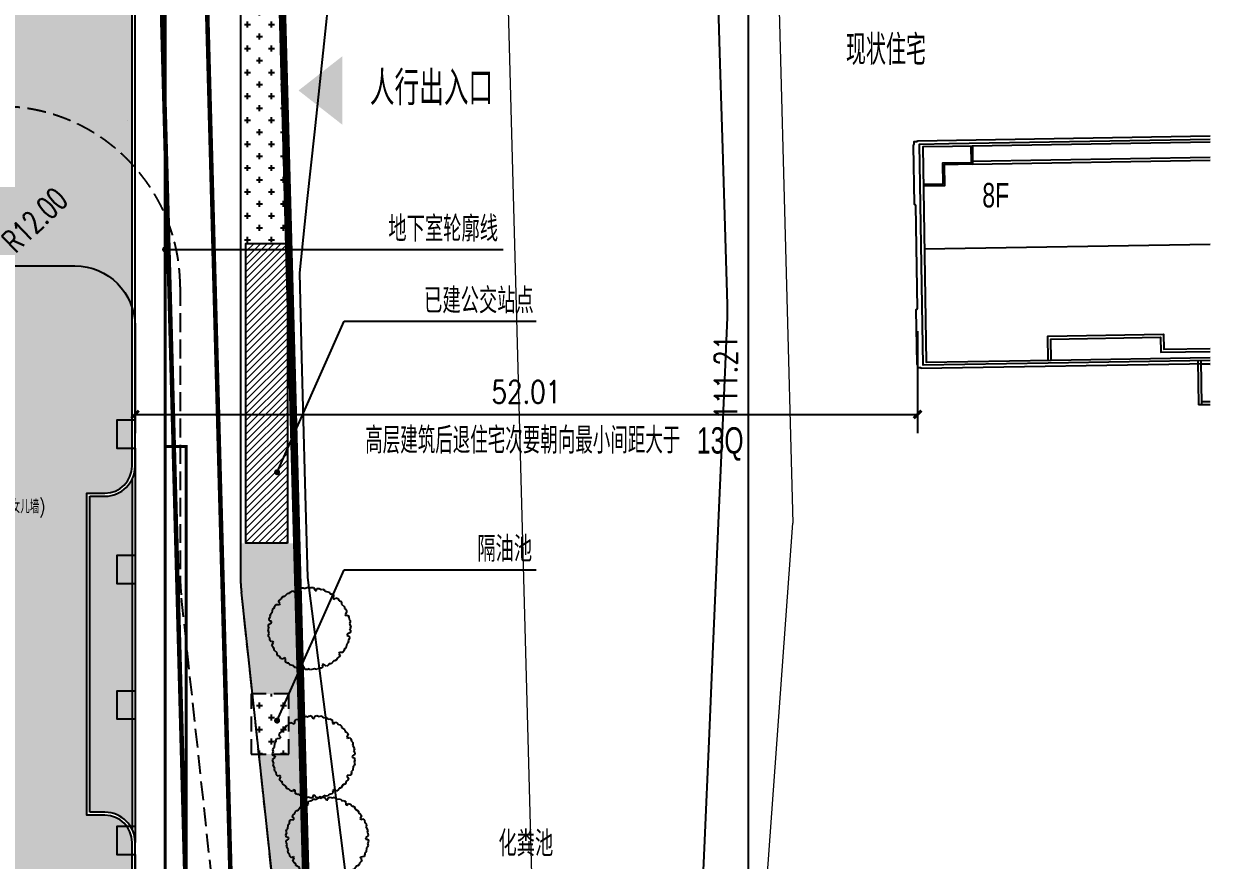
# Model space of a CAD drawing. Header units: metres. Extents: x 71066629 to 71645179, y 84793221 to 85208804.
# Drawn here: x 71451394 to 71530255, y 85048770 to 85104347 of the extents above; entities that cross this region are included whole.
import ezdxf

# ---------------------------------------------------------------- set-up
doc = ezdxf.new("R2010")
doc.units = ezdxf.units.M
doc.header["$LTSCALE"] = 1000
for name, pattern in [('ACAD_ISO04W100', [30, 24, -3, 0, -3]), ('CENTER', [50.800000000000004, 31.75, -6.35, 6.35, -6.35]), ('DASH', [0.35, 0.25, -0.1]), ('DASHED', [19.049999999999997, 12.7, -6.35]), ('DASHEDX2', [1.5, 1, -0.5]), ('HIDDENX2', [19.049999999999997, 12.7, -6.35])]:
    doc.linetypes.add(name, pattern=pattern)
for name, color, linetype in [('A_N_DIM_LEAD', 3, 'Continuous'), ('A_N_PUB_TEXT', 7, 'Continuous'), ('A_OTHER_MEMBER', 134, 'Continuous'), ('A_SITEP_PLANT', 85, 'Continuous'), ('A_SITEP_TEX_1', 7, 'Continuous'), ('A_SITEP_TEX_2', 7, 'Continuous'), ('G-ANNO-DIMS', 3, 'Continuous'), ('G-ANNO-TEXT', 7, 'Continuous'), ('G-BLDG-EXTG', 48, 'Continuous'), ('G-BLDG-HIGH', 1, 'Continuous'), ('G-BLDG-MULT', 1, 'Continuous'), ('G-BLDG-OTLN', 2, 'Continuous'), ('G-BLDG-ROOF', 34, 'Continuous'), ('G-BSMT-OTLN', 5, 'HIDDENX2'), ('G-FRIE-FLWL', 6, 'Continuous'), ('G-PLTG', 105, 'Continuous'), ('G-SDWK', 157, 'Continuous'), ('G-SITE-PROP', 1, 'Continuous'), ('G-STRU', 134, 'Continuous'), ('G-设施-EXTG', 40, 'Continuous'), ('G_H_252', 252, 'Continuous'), ('G_H_253', 253, 'Continuous'), ('G_N_GUIDES', 3, 'DASH'), ('PUB_DIM', 3, 'Continuous'), ('PUB_TEXT', 7, 'Continuous')]:
    doc.layers.add(name, color=color, linetype=linetype)
for name, color, linetype, lineweight in [('G-PATT-251', 251, 'Continuous', 13), ('G-ROAD-CNTR', 24, 'DASHED', 13), ('G-ROAD-市政', 1, 'Continuous', 13)]:
    doc.layers.add(name, color=color, linetype=linetype, lineweight=lineweight)
doc.styles.add('_TCH_DIM', font='SIMPLEX', dxfattribs={"bigfont": 'GBCBIG'})
doc.styles.add('dim_font', font='SIMPLEX.shx', dxfattribs={"width": 0.8})
doc.styles.add('GAD A', font='$ gad e.shx', dxfattribs={"width": 0.7, "bigfont": '$ gad c.shx'})
doc.styles.add('HZ1', font='simhei.ttf', dxfattribs={"width": 0.8})
doc.dimstyles.new('DIMN500', dxfattribs={"dimscale": 5, "dimtxt": 300, "dimasz": 100, "dimexe": 250, "dimexo": 300, "dimgap": 150, "dimtad": 1, "dimdec": 0, "dimzin": 0, "dimdsep": 46, "dimtxsty": 'dim_font', "dimblk": 'ARCHTICK', "dimcen": 0.09, "dimclrt": 7, "dimazin": 2, "dimtfac": 1, "dimtdec": 0, "dimtix": 1, "dimtmove": 2, "dimatfit": 3, "dimldrblk": 'ARCHTICK', "dimtolj": 1, "dimtzin": 0, "dimarcsym": 0})
pattern_1 = [(0, (0, 0), (793.75, 793.75), [396.875, -1190.625]), (90, (198.4375, -198.4375), (-793.75, 793.75), [396.875, -1190.625])]

# ---------------------------------------------------------------- blocks, each defined once
blk = doc.blocks.new('A$C237376EB')
at = {"layer": 'G-ROAD-CNTR', "linetype": 'ACAD_ISO04W100'}
blk.add_line((904.5850735462882, 755.837459716), (914.4131500020885, 392.261583215397), dxfattribs=at)
at = {"layer": 'G-ROAD-市政', "linetype": 'Continuous'}
for p, q in [((923.3174815023231, 728.9862976131117), (925.2090100149508, 659.0118585665186)), ((890.3286815670726, 728.1260252455977), (895.3208081107587, 543.4493194951065)), ((923.0207605612086, 628.9417477531533), (925.2090100149508, 659.0118585665186))]:
    blk.add_line(p, q, dxfattribs=at)
blk = doc.blocks.new('20130417-2#')
at = {"layer": 'G_H_252', "linetype": 'ByBlock'}
blk.add_hatch(color=256, dxfattribs=at).paths.add_polyline_path([(-26500.00000000373, 79699.99999999988, -0.4142135623730951), (-24300.00000000373, 77499.99999999988), (-24300.00000000373, 43999.99999999989, 0.414213562373095), (-22500.00000000373, 42199.99999999989), (-21299.99999969079, 42199.99999999989), (-21299.9999996908, 20799.99999999988), (-22500.00000000373, 20799.99999999988, 0.414213562373095), (-24300.00000000373, 18999.99999999988), (-24300.00000000373, 9099.99999999594), (-16299.99999999814, 9099.99999999594), (-16299.99999999814, 9939.999999995925), (-5699.999999998137, 9939.999999995925), (-5699.999999998137, 9099.999999995925), (1299.999999996289, 9099.99999999591), (1299.999999996275, 18999.99999999988, 0.414213562373095), (-500.0000000037253, 20799.99999999988), (-1700.00000031665, 20799.99999999988), (-1700.00000031665, 42199.99999999989), (-500.0000000037253, 42199.99999999989, 0.414213562373095), (1299.999999996275, 43999.99999999989), (1299.999999996275, 103499.9999999999, 0.414213562373095), (-500.0000000037253, 105299.9999999999), (-23900, 105299.9999999999, 0.414213562373095), (-25700, 103499.9999999999), (-25700, 102299.9999999999), (-56100, 102299.9999999999), (-56100, 103499.9999999999, 0.414213562373095), (-57900, 105299.9999999999), (-126400.0000000005, 105299.9999999999), (-126400.0000000005, 98300.00000000047), (-125159.9999999954, 98300.00000000047), (-125159.9999999958, 87699.99999999965), (-126400.0000000005, 87699.99999999988), (-126400.0000000005, 79699.99999999988)])
at = {"layer": 'G_H_253'}
h = blk.add_hatch(color=256, dxfattribs=at)
h.dxf.hatch_style = 1
h.paths.add_polyline_path([(-21499.9999996908, 41999.99999999989), (-22500.00000000373, 41999.99999999989, -0.2874919409686587), (-24300.00000000373, 43128.22021129175), (-24300.00000000419, 19871.77978870706, -0.2874919409688029), (-22500.00000000373, 20999.99999999988), (-21499.9999996908, 20999.99999999988)])
h.paths.add_polyline_path([(1299.999999996275, 43128.22021129175, -0.2874919409686587), (-500.0000000037253, 41999.99999999989), (-1500.000000316653, 41999.99999999989), (-1500.00000031665, 20999.99999999988), (-500.0000000037253, 20999.99999999988, -0.2874919409686587), (1299.999999996275, 19871.77978870802)])
h.paths.add_polyline_path([(-16099.99999999814, 9739.999999995925), (-16099.99999999814, 8899.999999995925), (-24300.00000000373, 8899.99999999593), (-24300.00000000373, 499.9999999998836, 0.414213562373095), (-22500.00000000373, -1300.000000000117), (-500.0000000037253, -1300.000000000117, 0.414213562373095), (1299.999999996275, 499.9999999998836), (1299.999999996275, 8899.999999995925), (-5899.999999998137, 8899.99999999593), (-5899.999999998137, 9739.999999995925)])
at = {"layer": 'G-BLDG-OTLN'}
blk.add_lwpolyline([(-20505.00000007451, 57299.99687513709), (-2494.999999940396, 57300, -0.4134804129140125), (1500, 53305.00000008941), (1500, 47050), (299.9999999254942, 47050), (300, 45200), (1500, 45200), (1500, 38050), (299.9999999254942, 38050), (300, 36200), (1500, 36200), (1499.999999925494, 29050), (299.9999998509884, 29050), (299.9999999254942, 27200), (1499.999999925494, 27200), (1499.999999925494, 20050), (299.9999998509884, 20050), (299.9999999254942, 18200), (1499.999999925494, 18200), (1499.999999925494, 11050)], format="xyb", dxfattribs=at)
blk.add_lwpolyline([(1500, 44000), (1500, 38050), (299.9999999254942, 38050), (300, 36200), (1500, 36200), (1499.999999925494, 29050), (299.9999998509884, 29050), (299.9999999254942, 27200), (1499.999999925494, 27200), (1499.999999925494, 20050), (1202.20445305109, 20050)], dxfattribs=at)
at = {"layer": 'G-BLDG-ROOF'}
for p, q in [((1499.999999996275, 43999.99999999989), (1499.999999996275, 103499.9999999999)), ((1499.999999996275, 43999.99999999989), (1499.999999996275, 18999.99999999988)), ((1299.999999996275, 43128.2202112918), (1299.999999996275, 19871.77978870826)), ((-1500.00000031665, 20999.99999999988), (-1500.00000031665, 41999.99999999989)), ((-1500.00000031665, 41999.99999999989), (-500.0000000037253, 41999.99999999989)), ((-500.0000000037253, 20999.99999999988), (-1500.00000031665, 20999.99999999988)), ((1499.999999996275, 499.9999999998836), (1499.999999996275, 18999.99999999988))]:
    blk.add_line(p, q, dxfattribs=at)
blk.add_lwpolyline([(-22500.00000000373, -1300.000000000117), (-500.0000000037253, -1300.000000000117, 0.414213562373095), (1299.999999996275, 499.9999999998836), (1299.999999996275, 18999.99999999988, 0.414213562373095), (-500.0000000037253, 20799.99999999988), (-1700.00000031665, 20799.99999999988), (-1700.00000031665, 42199.99999999989), (-500.0000000037253, 42199.99999999989, 0.414213562373095), (1299.999999996275, 43999.99999999989), (1299.999999996275, 103499.9999999999, 0.414213562373095), (-500.0000000037253, 105299.9999999999), (-23900, 105299.9999999999, 0.414213562373095)], format="xyb", dxfattribs=at)
for centre, start, end in [((-500.0000000037253, 43999.99999999989), 270, 0), ((-500.0000000037253, 18999.99999999988), 0, 90)]:
    blk.add_arc(centre, 2000, start, end, dxfattribs=at)
at = {"layer": 'PUB_TEXT', "style": '_TCH_DIM', "width": 0.7058823529411765}
blk.add_text('35.200(楼梯间女儿墙)', height=892.5, dxfattribs=at).set_placement((-11991.55945797498, 40865.00000000163))
blk = doc.blocks.new('BRANCHD', base_point=(0.5, 0.5))
for p, q in [((0.9505596254410227, 0.743297436128509), (0.9314632446002771, 0.7538736432298557)), ((0.9620405252218217, 0.6940026134366691), (0.9505596254410227, 0.743297436128509)), ((0.9742183128197739, 0.6874965599933831), (0.9620405252218217, 0.6940026134366691)), ((0.9697365129869726, 0.5872572432749065), (0.9936420849502089, 0.5940171824764761)), ((0.9865236434099081, 0.6682046705638996), (0.9742183128197739, 0.6874965599933831)), ((0.9820690817241038, 0.647302361335638), (0.9865236434099081, 0.6682046705638996)), ((0.9972671223133035, 0.6196268809602271), (0.9820690817241038, 0.647302361335638)), ((0.9936420849502089, 0.5940171824764761), (0.9972671223133035, 0.6196268809602271)), ((0.9697365129869726, 0.5708106159599874), (0.9697365129869726, 0.5872572432749065)), ((1.008048233500921, 0.5502635966295678), (0.9697365129869726, 0.5708106159599874)), ((0.9984505427080577, 0.5038736432298557), (1.008135802567131, 0.5200449615237905)), ((1.008135802567131, 0.5200449615237905), (1.008048233500921, 0.5502635966295678))]:
    blk.add_line(p, q)
blk = doc.blocks.new('A$C203C35CE')
at = {"layer": 'A_SITEP_PLANT', "extrusion": (0, 0, -1), "yscale": 2981.739130434784, "zscale": -2981.739130434782}
for xscale, rotation in [(2981.739130434763, 60.00000000017639), (2981.739130434794, 30.00000000017586), (2981.739130434784, 90), (2981.739130434769, 120.0000000001762), (2981.739130434778, 150.0000000001759), (2981.739130434778, 330.0000000001759), (2981.739130434755, 180.0000000001761), (2981.739130434769, 300.0000000001762), (2981.739130434794, 210.0000000001759), (2981.739130434784, 270), (2981.739130434763, 240.0000000001764)]:
    blk.add_blockref('BRANCHD', (-1526.186619581713, 1526.186955187266), dxfattribs=dict(at, xscale=xscale, rotation=rotation))
at = {"layer": 'A_SITEP_PLANT', "extrusion": (0, 0, -1), "xscale": 2981.739130434755, "yscale": 2981.739130434784, "zscale": -2981.739130434782}
blk.add_blockref('BRANCHD', (-1526.186619581713, 1526.186955187266), dxfattribs=at)
blk = doc.blocks.new('_ARCHTICK')
at = {"color": 0, "linetype": 'ByBlock', "const_width": 0.4}
blk.add_lwpolyline([(-0.5, -0.5), (0.5, 0.5)], dxfattribs=at)
blk = doc.blocks.new('*D31')
at = {"layer": 'Defpoints', "color": 0, "transparency": 16777216}
for p in [(71460380.78908776, 85136459.32600382), (71499553.58722974, 85136459.32600382), (71460380.78908776, 85025244.68210135)]:
    blk.add_point(p, dxfattribs=at)
at = {"layer": 'G-ANNO-DIMS', "color": 0, "lineweight": -2, "transparency": 16777216}
for p, q in [((71461880.78908776, 85136459.32600382), (71500803.58722974, 85136459.32600382)), ((71499553.58722974, 85025244.68210135), (71499553.58722974, 85136459.32600382)), ((71461880.78908776, 85025244.68210135), (71500803.58722974, 85025244.68210135))]:
    blk.add_line(p, q, dxfattribs=at)
at = {"layer": 'G-ANNO-DIMS', "color": 0, "lineweight": -2, "transparency": 16777216, "xscale": 500, "yscale": 500, "zscale": 500}
for p, rotation in [((71499553.58722974, 85136459.32600382), 90), ((71499553.58722974, 85025244.68210135), 270)]:
    blk.add_blockref('_ARCHTICK', p, dxfattribs=dict(at, rotation=rotation))
at = {"layer": 'G-ANNO-DIMS', "color": 7, "transparency": 16777216, "insert": (71498053.58722973, 85080852.00405261), "char_height": 1500, "attachment_point": 5, "rotation": 90, "style": 'dim_font'}
blk.add_mtext('\\A1;111.21', dxfattribs=at)
blk = doc.blocks.new('*D150')
at = {"layer": 'Defpoints', "color": 0, "transparency": 16777216}
for p in [(71458791.48518659, 85085413.22760043), (71510805.5900188, 85085413.22760043), (71510805.5900188, 85078387.8512686)]:
    blk.add_point(p, dxfattribs=at)
at = {"layer": 'G-ANNO-DIMS', "color": 0, "lineweight": -2, "transparency": 16777216}
for p, q in [((71458791.48518659, 85083913.22760043), (71458791.48518659, 85077137.8512686)), ((71510805.5900188, 85083913.22760043), (71510805.5900188, 85077137.8512686)), ((71458791.48518659, 85078387.8512686), (71510805.5900188, 85078387.8512686))]:
    blk.add_line(p, q, dxfattribs=at)
at = {"layer": 'G-ANNO-DIMS', "color": 0, "lineweight": -2, "transparency": 16777216, "xscale": 500, "yscale": 500, "zscale": 500, "rotation": 180}
blk.add_blockref('_ARCHTICK', (71458791.48518659, 85078387.8512686), dxfattribs=at)
at = {"layer": 'G-ANNO-DIMS', "color": 0, "lineweight": -2, "transparency": 16777216, "xscale": 500, "yscale": 500, "zscale": 500}
blk.add_blockref('_ARCHTICK', (71510805.5900188, 85078387.8512686), dxfattribs=at)
at = {"layer": 'G-ANNO-DIMS', "color": 7, "transparency": 16777216, "insert": (71484798.5376027, 85079887.8512686), "char_height": 1500, "attachment_point": 5, "style": 'dim_font'}
blk.add_mtext('\\A1;52.01', dxfattribs=at)

msp = doc.modelspace()

# ---------------------------------------------------------------- hatches: boundary and pattern name
at = {"layer": 'A_SITEP_TEX_2'}
msp.add_hatch(color=256, dxfattribs=at).paths.add_polyline_path([(71472572.19758663, 85097635.3620385), (71469657.21959992, 85099912.4817402), (71472572.19758663, 85102189.6014419)])
at = {"layer": 'G-PATT-251'}
h = msp.add_hatch(dxfattribs=at)
h.set_pattern_fill('ANSI31', color=256, scale=200, style=0)
h.set_pattern_definition([(45, (0, 0), (-224.5064030267288, 224.5064030267288), [])])
h.paths.add_polyline_path([(71468916.81641205, 85069826.7976195), (71466161.27862115, 85069826.7976195), (71466161.27862115, 85089748.74696477), (71468916.81641205, 85089748.74696477)])
at = {"layer": 'G-PLTG'}
h = msp.add_hatch(dxfattribs=at)
h.set_pattern_fill('CROSS', color=256, scale=500, style=0)
h.set_pattern_definition(pattern_1)
h.paths.add_polyline_path([(71468440.30761719, 85110569.30541992), (71468338.9449424, 85114319.51925044), (71465791.59566489, 85114319.51925044), (71465791.59566489, 85089781.41624086), (71468999.9909171, 85089868.1446403)])
h = msp.add_hatch(dxfattribs=at)
h.set_pattern_fill('CROSS', color=256, scale=500, style=0)
h.set_pattern_definition(pattern_1)
edge = h.paths.add_edge_path()
edge.add_line((71466592.42817049, 85059819.2014556), (71469009.60991117, 85059819.2014556))
edge.add_line((71469009.60991117, 85059819.2014556), (71469009.60991117, 85055819.2014556))
edge.add_line((71469009.60991117, 85055819.2014556), (71467024.8625705, 85055819.2014556))
edge.add_line((71467024.8625705, 85055819.2014556), (71469188.90907055, 85035801.86241008))
edge.add_arc((71453188.90907057, 85035801.86241007), 15999.99999999253, -90.00000000005338, 5.331912689143792e-11, ccw=False)
edge.add_line((71453188.90907055, 85019801.86241008), (71438269.29480879, 85020841.455079))
edge.add_arc((71439157.27262683, 85036772.196837), 15955.47045891121, 207.2794071849511, 266.8096408102111, ccw=False)
edge.add_line((71424976.33736861, 85029459.32375132), (71421191.4851866, 85029459.32375132))
edge.add_line((71421191.4851866, 85029459.32375132), (71421191.48518662, 85046164.93672962))
edge.add_line((71421191.48518662, 85046164.93672962), (71415463.55227886, 85045257.7212818))
edge.add_line((71415463.55227886, 85045257.7212818), (71418514.02434719, 85025997.79864018))
edge.add_line((71418514.02434719, 85025997.79864018), (71397772.56919466, 85022712.67487432))
edge.add_line((71397772.56919466, 85022712.67487432), (71394487.44542885, 85043454.13002683))
edge.add_line((71394487.44542885, 85043454.13002683), (71381776.94051735, 85041440.98382367))
edge.add_line((71381776.94051735, 85041440.98382367), (71385250.26442328, 85019511.27971354))
edge.add_line((71385250.26442328, 85019511.27971354), (71470926.02539062, 85018614.99023438))
edge.add_line((71470926.02539062, 85018614.99023438), (71470133.42166016, 85047938.46717873))
edge.add_line((71470133.42166016, 85047938.46717873), (71469591.60909502, 85067976.36384267))
edge.add_line((71469591.60909502, 85067976.36384267), (71469541.5851835, 85069826.7976195))
edge.add_line((71469541.5851835, 85069826.7976195), (71465791.5956649, 85069826.7976195))
edge.add_line((71465791.5956649, 85069826.7976195), (71465791.5956649, 85067873.63574833))
edge.add_line((71465791.5956649, 85067873.63574833), (71465861.11172123, 85066583.84783179))
edge.add_line((71465861.11172123, 85066583.84783179), (71466592.42817049, 85059819.2014556))
h = msp.add_hatch(dxfattribs=at)
h.set_pattern_fill('CROSS', color=256, scale=500, style=0)
h.set_pattern_definition(pattern_1)
h.paths.add_polyline_path([(71469009.60991117, 85059819.2014556), (71466592.42817049, 85059819.2014556), (71467047.79126589, 85055607.11198841), (71469009.60991117, 85055819.2014556)])

# ---------------------------------------------------------------- linework, layer by layer
at = {"layer": 'A_N_DIM_LEAD'}
for p, q in [((71468235.14397968, 85074551.97952084), (71472689.16791755, 85084580.79450108)), ((71472689.16791755, 85084580.79450108), (71485453.28721376, 85084580.79450108)), ((71468235.14397968, 85058047.14007226), (71472689.16791755, 85068075.9550525)), ((71472689.16791755, 85068075.9550525), (71485453.28721376, 85068075.9550525))]:
    msp.add_line(p, q, dxfattribs=at)
at = {"layer": 'A_N_DIM_LEAD', "const_width": 200}
for points in [[(71468194.55469257, 85074460.5874546, 1), (71468275.7332668, 85074643.37158708, 1)], [(71468194.55469257, 85057955.74800602, 1), (71468275.7332668, 85058138.5321385, 1)]]:
    msp.add_lwpolyline(points, format="xyb", close=True, dxfattribs=at)
at = {"layer": 'G-ANNO-DIMS'}
for p, q in [((71460791.58164701, 85089351.7781319), (71474989.64888026, 85089351.7781319)), ((71474989.64888026, 85089351.7781319), (71483263.08054444, 85089351.7781319))]:
    msp.add_line(p, q, dxfattribs=at)
at = {"layer": 'G-ANNO-DIMS', "const_width": 200}
msp.add_lwpolyline([(71460691.58164701, 85089351.7781319, 1), (71460891.58164701, 85089351.7781319, 1)], format="xyb", close=True, dxfattribs=at)
at = {"layer": 'G-BLDG-EXTG'}
for p, q in [((71514358.32379603, 85095211.49496396), (71530254.49434827, 85095474.42463693)), ((71514461.61775488, 85095013.176134), (71530254.49409764, 85095274.39727539)), ((71512463.545112, 85094880.11345242), (71512563.53143504, 85094881.76727031)), ((71512660.21012227, 85095083.39373612), (71512661.86394016, 85094983.40741223)), ((71514259.9912909, 85095109.8548221), (71514261.64510879, 85095009.86849822)), ((71512383.40460381, 85093678.62374787), (71512385.05842172, 85093578.63742398)), ((71512481.73710895, 85093780.26388964), (71512581.72343199, 85093781.91770753)), ((71530254.48707955, 85089673.6311488), (71511254.6828972, 85089359.36600628)), ((71511035.38557823, 85081454.65830855), (71530254.56224906, 85081772.55188748)), ((71529429.56113254, 85081958.93324539), (71529478.18338007, 85079019.33525342)), ((71529629.53377861, 85081962.24088117), (71529678.15602615, 85079022.64288919)), ((71529632.84141442, 85081762.26823348), (71530254.56224906, 85081732.29642752)), ((71530254.56224906, 85079032.17690238), (71529478.18338007, 85079019.33525342)), ((71530254.56224906, 85079232.2042599), (71529674.84839034, 85079222.61553694))]:
    msp.add_line(p, q, dxfattribs=at)
msp.add_lwpolyline([(71530254.56224906, 85096874.6169783), (71510786.65897198, 85096552.60927027), (71510787.15511264, 85096522.6136577), (71510737.16195112, 85096521.78674875), (71510737.4927147, 85096501.78948398), (71510557.51733324, 85096498.81261179), (71510560.49420546, 85096318.8372288), (71510540.49694085, 85096318.50646523), (71510541.32384981, 85096268.51330328), (71510510.32790014, 85096268.00061655), (71510574.82679741, 85092368.53404476), (71510599.82337818, 85092368.94749923, 0.4142135623727298), (71510635.3974275, 85092334.53112213), (71510636.14164557, 85092289.53727639), (71510656.13881959, 85092289.86803846), (71510769.92150095, 85085410.80883627), (71510749.9243193, 85085410.47807406), (71510750.66853736, 85085365.48422831, 0.4142135623727298), (71510716.25216056, 85085329.91017869), (71510691.2555798, 85085329.49672422), (71510750.79302335, 85081729.9891242), (71510781.788973, 85081730.50181083), (71510782.61588195, 85081680.50864889), (71510802.61314656, 85081680.83941247), (71510805.5900188, 85081500.86402948), (71510985.56540026, 85081503.84090169), (71510985.89616384, 85081483.8436369), (71511035.88932535, 85081484.67054585), (71511036.38547073, 85081454.67464869), (71511036.38547073, 85081454.67464869)], format="xyb", dxfattribs=at)
for points in [[(71530254.56224906, 85081972.57912779), (71519480.91904195, 85081794.3783166), (71519480.91904195, 85081794.37831666), (71511182.0542297, 85081657.1114318), (71510938.94299786, 85096355.10104232), (71512908.67651008, 85096387.6813035), (71512908.67651008, 85096387.6813035), (71530254.56224906, 85096674.58990537)], [(71530254.56224906, 85096474.56254785), (71513111.95679197, 85096191.01629153), (71513111.95679197, 85096191.01629153), (71511142.22327974, 85096158.43603033), (71511378.71923998, 85081860.39171535), (71519677.58405222, 85081997.6586002), (71519677.58405222, 85081997.65860014), (71530254.56224906, 85082172.6064853)], [(71514341.785617, 85096211.3582028), (71514359.97761393, 85095111.50864008), (71512460.23747618, 85095080.08610018), (71512483.39092685, 85093680.27756576), (71511183.56872734, 85093658.7779332)], [(71514441.77194004, 85096213.01202069), (71514461.61775488, 85095013.17613411), (71512561.87761714, 85094981.7535942), (71512585.03106779, 85093581.94505976), (71511185.22254525, 85093558.7916093)], [(71519477.60058676, 85081994.35134712), (71519451.14400198, 85083594.13205658), (71527150.09129792, 85083721.47604081), (71527166.6294772, 85082721.61278771), (71530254.56224906, 85082772.68855792)], [(71519677.57324213, 85081997.65842134), (71519654.42372221, 85083397.4670353), (71526953.42628765, 85083518.19575728), (71526969.96446693, 85082518.33250415), (71530254.56224906, 85082572.6612004)]]:
    msp.add_lwpolyline(points, dxfattribs=at)
at = {"layer": 'G-BLDG-HIGH', "linetype": 'DASH', "ltscale": 5, "const_width": 300.0000142492354}
msp.add_lwpolyline([(71462839.79001473, 85021695.5286349), (71461182.08619717, 85083015.6262232), (71459737.80255817, 85136451.19793567), (71451290.32745226, 85144478.97796726), (71382201.51493718, 85143336.30010161), (71352156.10816103, 85145839.71778873), (71193465.87637576, 85143214.90775949), (71162866.8220028, 85142708.81174934), (71154744.8439044, 85134577.12368555), (71153394.62573844, 85065440.87685446), (71149809.23722139, 85035505.08305454), (71149243.59556717, 85006542.61125518)], dxfattribs=at)
at = {"layer": 'G-BLDG-MULT', "linetype": 'DASH', "ltscale": 5, "const_width": 300.0000142492354}
msp.add_lwpolyline([(71161602.70693433, 85145688.31245755), (71151769.04155725, 85135842.89076324), (71150398.1689868, 85065649.06076373), (71146812.78053093, 85035713.26747468), (71146233.69430053, 85006062.3948905), (71245759.10555162, 85021940.93779875), (71249143.57324001, 85022434.2386127), (71251367.8374273, 85022708.2980563), (71253589.57634135, 85022942.61597875), (71255814.98808573, 85023138.18720043), (71258043.51324026, 85023294.68018903), (71260274.44722323, 85023412.61750309), (71262506.99921297, 85023491.24433407), (71264740.7748237, 85023531.18229197), (71266961.69721334, 85023531.80365069), (71370294.91367571, 85022668.87539808), (71465841.78936413, 85021663.95444943), (71464181.04036027, 85083096.6964794), (71462703.25639734, 85137771.71238172), (71452467.57294372, 85147498.85738169), (71382301.55732763, 85146338.36337337), (71352256.1487488, 85148841.7812107), (71193416.31141314, 85146214.49663629)], close=True, dxfattribs=at)
at = {"layer": 'G-BSMT-OTLN', "ltscale": 0.1, "const_width": 200}
msp.add_lwpolyline([(71157191.58090669, 85140759.55333252), (71157191.58090669, 85135259.55333154), (71153991.5812761, 85135259.55333154), (71153991.58127633, 85005669.52005905), (71165691.58195624, 85007522.61812352), (71165691.58119047, 85013394.9157322), (71238076.46104214, 85024859.55444618), (71460791.5816469, 85024859.55444579), (71460791.58164707, 85127259.5534181), (71457591.58201651, 85127259.5534181), (71457591.58201635, 85140759.5547513)], close=True, dxfattribs=at)
msp.add_lwpolyline([(71460791.581647, 85076259.5534181), (71462191.58164701, 85076259.5534181), (71462191.58164701, 85024859.55444604), (71460791.5816469, 85024859.55444604)], dxfattribs=at)
at = {"layer": 'G-FRIE-FLWL', "linetype": 'DASH', "ltscale": 5}
for p, q in [((71465791.59566487, 85128845.84584923), (71465791.5956649, 85067873.63574833)), ((71461791.59566489, 85086859.32843724), (71461791.59566489, 85067658.04664133)), ((71465212.08108933, 85035371.93310457), (71461861.11172122, 85066368.2587248)), ((71469188.90907055, 85035801.86241008), (71465861.11172123, 85066583.84783179))]:
    msp.add_line(p, q, dxfattribs=at)
for centre, start, end in [((71449791.59566489, 85086859.32843724), 0, 89.99999280295496), ((71473791.59566489, 85067658.04664133), 180, 186.1702029525124), ((71477791.5956649, 85067873.63574833), 180.0000000000171, 186.1702029525124)]:
    msp.add_arc(centre, 12000, start, end, dxfattribs=at)
at = {"layer": 'G-SDWK'}
for p, q in [((71465791.59566487, 85128845.84584923), (71465791.5956649, 85067873.63574833)), ((71471406.57699499, 85103432.27247123), (71472276.52138756, 85111512.71037391)), ((71470730.82870151, 85097155.61597481), (71471406.57699499, 85103432.27247123)), ((71470232.91830999, 85092530.79853351), (71470730.82870151, 85097155.61597481)), ((71469748.95764616, 85087789.54208912), (71470232.91830999, 85092530.79853351)), ((71469886.0961164, 85082161.48683171), (71469748.95764616, 85087789.54208912)), ((71470088.77376753, 85073854.65594424), (71469886.0961164, 85082161.48683171)), ((71470286.73188986, 85067564.80441725), (71470088.77376753, 85073854.65594424)), ((71472021.42410293, 85053956.8005629), (71470286.73188986, 85067564.80441725)), ((71469188.90907055, 85035801.86241008), (71465861.11172123, 85066583.84783179)), ((71473406.9999999, 85043088.99999993), (71472021.42410293, 85053956.8005629))]:
    msp.add_line(p, q, dxfattribs=at)
msp.add_lwpolyline([(71497509.75617683, 84998144.08373219), (71497301.16312017, 85005918.99745148), (71497136.02289659, 85012073.92635703), (71496766.37459058, 85025851.06068651), (71496522.06790958, 85035884.77138972), (71496399.26858516, 85041421.61384444), (71496425.99999999, 85044593.00000012), (71496662.35608235, 85050077.99652576), (71496947.12258685, 85056681.0051522), (71497152.49358785, 85061443.03463912), (71497371.8196741, 85066528.64694493), (71497615.88812527, 85072187.97156066), (71497937.6219514, 85079652.71739751), (71498160.35045014, 85084821.24339013), (71498160.71577147, 85085704.15049379), (71498052.243297, 85089388.57189304), (71497855.75805299, 85096062.47180395), (71497690.49349561, 85101675.91682568), (71497488.09034882, 85108550.82669598)], dxfattribs=at)
msp.add_arc((71477791.5956649, 85067873.63574833), 12000, 180.0000000000196, 186.1702029525112, dxfattribs=at)
at = {"layer": 'G-SITE-PROP', "color": 1, "linetype": 'CENTER', "ltscale": 0.1, "const_width": 500}
msp.add_lwpolyline([(71370266.6015625, 85019669.00634766), (71469071.22802734, 85018629.82177734), (71469994.01855469, 85018621.21582031), (71470926.02539062, 85018614.99023438), (71469179.19921875, 85083231.81152344), (71467701.41601562, 85137906.7993164, 0.3939400598638144), (71453348.38867188, 85152487.79296875), (71452458.80126953, 85152499.38964844), (71382468.2006836, 85151341.796875)], format="xyb", dxfattribs=at)
at = {"layer": 'G-STRU', "linetype": 'DASHEDX2', "elevation": -0.0505129107427245}
msp.add_lwpolyline([(71469009.60991117, 85055819.2014556), (71469009.60991117, 85059819.2014556), (71466509.60991117, 85059819.2014556), (71466509.60991117, 85055819.2014556)], close=True, dxfattribs=at)
at = {"layer": 'G-设施-EXTG'}
msp.add_lwpolyline([(71468916.81641205, 85069826.7976195), (71466161.27862115, 85069826.7976195), (71466161.27862115, 85089748.74696477), (71468916.81641205, 85089748.74696477)], close=True, dxfattribs=at)
at = {"layer": 'PUB_DIM'}
msp.add_lwpolyline([(71458272.05303553, 85097940.5132732, 0, 0, 0), (71458276.14135, 85097944.1677465, 0.33, 0, 0), (71458276.8869077, 85097944.83418758, 0, 0, 0)], format="xyseb", dxfattribs=at)
at = {"layer": 'PUB_DIM', "ltscale": 0.5}
msp.add_lwpolyline([(71450929.47454166, 85088239.92844664, 0, 0, 0), (71457557.99634647, 85094649.47637449, 330, 0, 0), (71458276.87757206, 85095344.60927854, 0, 0, 0)], format="xyseb", dxfattribs=at)

# ---------------------------------------------------------------- block references
at = {"layer": 'A_OTHER_MEMBER', "linetype": 'ByBlock'}
msp.add_blockref('20130417-2#', (71457291.48518659, 85030959.32458435), dxfattribs=at)
at = {"layer": 'A_SITEP_PLANT', "xscale": 1.8, "yscale": 1.8, "zscale": 1.8}
for p, rotation in [((71467631.1589259, 85066914.09139988), 270), ((71467513.3988555, 85057908.15147586), 279.3467377703884), ((71468404.31332892, 85052495.35087869), 279.3467377703884)]:
    msp.add_blockref('A$C203C35CE', p, dxfattribs=dict(at, rotation=rotation))
at = {"layer": 'G_N_GUIDES', "xscale": 1000, "yscale": 1000, "zscale": 1000}
msp.add_blockref('A$C237376EB', (70577308.67682125, 84412150.79480837), dxfattribs=at)

# ---------------------------------------------------------------- texts
at = {"layer": 'A_N_PUB_TEXT', "style": '_TCH_DIM'}
for s, p in [('地下室轮廓线', (71475626.37841678, 85089876.7781319)), ('已建公交站点', (71478002.75529887, 85085105.79450108)), ('隔油池', (71481539.98934142, 85068600.9550525)), ('化粪池', (71482942.31638704, 85049032.07496278))]:
    msp.add_text(s, height=1687.943262411348, dxfattribs=at).set_placement(p)
at = {"layer": 'A_N_PUB_TEXT', "style": 'GAD A', "width": 0.7}
for s, p in [('高层建筑后退住宅次要朝向最小间距大于', (71474088.09813336, 85075789.1522538)), ('13Q', (71496138.09813336, 85075789.1522538))]:
    msp.add_text(s, height=1750, dxfattribs=at).set_placement(p)
at = {"layer": 'A_SITEP_TEX_1', "color": 60, "style": 'HZ1', "width": 0.6}
msp.add_text('人行出入口', height=2000, dxfattribs=at).set_placement((71474402.77986255, 85099147.16306688))
at = {"layer": 'G-ANNO-TEXT', "style": 'GAD A', "width": 0.7}
for s, height, rotation, p in [('现状住宅', 2000, 359.8, (71506036.05044667, 85101618.61432411)), ('8F', 1631.004444280777, 359.7954958638621, (71515103.07629064, 85092142.39492805))]:
    msp.add_text(s, height=height, rotation=rotation, dxfattribs=at).set_placement(p)
at = {"layer": 'PUB_DIM', "color": 7, "style": '_TCH_DIM', "width": 0.7058823529411765}
for s, height, rotation, p in [('R12000.00', 1.4875, 41.79297642112174, (71458272.00512345, 85097941.31712702)), ('R12.00', 1487.5, 44.03781032816934, (71450850.11249638, 85089041.28867613))]:
    msp.add_text(s, height=height, rotation=rotation, dxfattribs=at).set_placement(p)

# ---------------------------------------------------------------- dimensions: what is measured, and where the dimension line sits
at = {"layer": 'G-ANNO-DIMS'}
for p1, p2, distance, text, picture, middle in [((71460380.78908776, 85025244.68210135), (71460380.78908776, 85136459.32600382), -39172.79814198613, '111.21', '*D31', (71498053.58722973, 85080852.00405261)), ((71458791.48518659, 85085413.22760043), (71510805.5900188, 85085413.22760043), -7025.376331821085, '52.01', '*D150', (71484798.5376027, 85079887.8512686))]:
    dim = msp.add_aligned_dim(p1=p1, p2=p2, distance=distance, text=text, dimstyle='DIMN500', dxfattribs=at)
    dim.commit()
    dim.dimension.update_dxf_attribs({"geometry": picture, "text_midpoint": middle})

doc.saveas('drawing.dxf')
